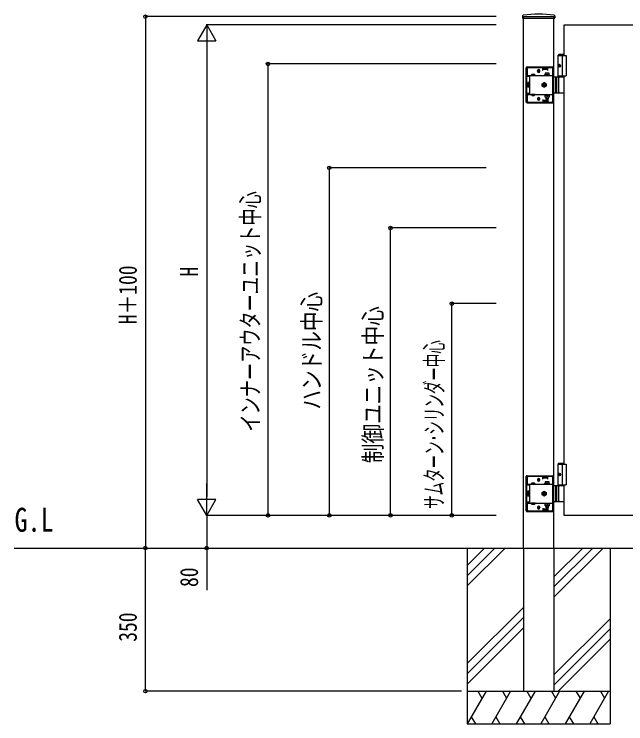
# Model space of a CAD drawing. Units: millimetres, scale not verified. Extents: x -4205 to 4205, y -2970 to 2970.
# Drawn here: x -2014 to -517, y -260 to 1476 of the extents above; entities that cross this region are included whole.
import ezdxf
from ezdxf.enums import TextEntityAlignment as Align

# ---------------------------------------------------------------- set-up
doc = ezdxf.new("R2010")
doc.units = ezdxf.units.MM
doc.header["$LTSCALE"] = 12
for name, color, linetype in [('0-2_USER1', 3, 'Continuous'), ('0-4_YKK_A1', 4, 'Continuous'), ('0-5_YKK_D', 6, 'Continuous')]:
    doc.layers.add(name, color=color, linetype=linetype)
doc.styles.add('ＭＳ ゴシック', font='')
doc.styles.get('ＭＳ ゴシック').set_extended_font_data('MS Gothic')

msp = doc.modelspace()

# ---------------------------------------------------------------- linework, layer by layer
at = {"layer": '0-4_YKK_A1'}
for p, q in [((-769.32, 1471.9), (-769.58, 1467.03)), ((-769.08, 1466.5), (-690.88, 1466.5)), ((-767.48, 1470), (-767.48, 1466.5)), ((-767.48, 170), (-767.48, 1466.5)), ((-692.48, 170), (-692.48, 1466.5)), ((-690.64, 1471.9), (-690.38, 1467.03)), ((-667.48, 1375), (-667.48, 1450)), ((-679.98, 1378), (-681.98, 1376)), ((-681.98, 1322), (-681.98, 1376)), ((-681.98, 1376), (-667.48, 1376)), ((-679.98, 1378), (-667.48, 1378)), ((-672.48, 1375), (-672.48, 1325)), ((-760.48, 1261), (-760.48, 1345)), ((-758.98, 1261), (-758.98, 1345)), ((-758.48, 1347), (-695.48, 1347)), ((-758.48, 1345.5), (-695.48, 1345.5)), ((-758.48, 1342), (-758.48, 1323.7)), ((-719.48, 1345), (-755.48, 1345)), ((-733.98, 1337), (-725.98, 1337)), ((-733.23, 1336.75), (-733.23, 1337.25)), ((-729.98, 1333), (-729.98, 1341)), ((-726.73, 1336.75), (-726.73, 1337.25)), ((-719.48, 1338.5), (-719.48, 1345)), ((-707.48, 1344), (-719.48, 1344)), ((-707.48, 1341), (-719.48, 1341)), ((-718.48, 1342.5), (-718.48, 1345.5)), ((-718.48, 1342.5), (-708.48, 1342.5)), ((-708.48, 1342.5), (-708.48, 1345.5)), ((-707.48, 1338.5), (-707.48, 1345)), ((-698.48, 1345), (-707.48, 1345)), ((-703.98, 1345.5), (-703.98, 1347)), ((-695.98, 1345.5), (-695.98, 1347)), ((-695.48, 1264), (-695.48, 1342)), ((-694.98, 1322), (-694.98, 1345)), ((-693.48, 1322), (-693.48, 1345)), ((-680.68, 1352.1), (-681.28, 1352.1)), ((-680.68, 1347.9), (-681.28, 1347.9)), ((-679.67, 1350.42), (-680.26, 1350.42)), ((-679.67, 1349.58), (-680.26, 1349.58)), ((-758.48, 1326.2), (-695.48, 1326.2)), ((-752.48, 1323.7), (-758.48, 1323.7)), ((-752.48, 1323.7), (-752.48, 1326.2)), ((-752.48, 1323.7), (-752.48, 1282.3)), ((-748.23, 1326.71), (-748.23, 1326.2)), ((-738.73, 1326.71), (-748.23, 1326.71)), ((-738.73, 1326.2), (-748.23, 1326.2)), ((-745.83, 1328.7), (-744.63, 1326.23)), ((-744.63, 1326.23), (-743.48, 1325.62)), ((-742.34, 1326.23), (-743.48, 1325.62)), ((-741.13, 1328.7), (-742.34, 1326.23)), ((-738.73, 1326.71), (-738.73, 1326.2)), ((-715.73, 1327.8), (-715.73, 1326.2)), ((-703.23, 1327.8), (-715.73, 1327.8)), ((-715.73, 1326.2), (-703.23, 1326.2)), ((-714.48, 1331.8), (-714.48, 1327.8)), ((-704.48, 1331.8), (-714.48, 1331.8)), ((-714.48, 1327.8), (-704.48, 1327.8)), ((-709.48, 1327.8), (-709.48, 1331.37)), ((-704.48, 1327.8), (-704.48, 1331.8)), ((-703.23, 1326.2), (-703.23, 1327.8)), ((-692.48, 1322), (-695.48, 1322)), ((-694.98, 1323.7), (-693.48, 1323.7)), ((-667.48, 1322), (-692.48, 1322)), ((-688.48, 1322), (-688.48, 1284)), ((-685.98, 1322), (-685.98, 1284)), ((-681.98, 1325), (-662.48, 1325)), ((-680.29, 1285.5), (-680.29, 1320.5)), ((-667.48, 375), (-667.48, 1325)), ((-756.78, 1308), (-756.33, 1308.77)), ((-756.78, 1308), (-756.78, 1298)), ((-752.78, 1308.77), (-756.33, 1308.77)), ((-752.78, 1305.89), (-756.33, 1305.89)), ((-752.78, 1297.23), (-752.78, 1308.77)), ((-752.78, 1306.9), (-752.48, 1306.9)), ((-752.78, 1299.1), (-752.78, 1306.9)), ((-721.48, 1305.89), (-716.48, 1308.77)), ((-721.48, 1300.11), (-721.48, 1305.89)), ((-719.63, 1303.6), (-718.39, 1303.6)), ((-719.63, 1302.4), (-719.63, 1303.6)), ((-718.39, 1302.4), (-719.63, 1302.4)), ((-717.08, 1304.91), (-717.08, 1306.15)), ((-717.08, 1306.15), (-715.88, 1306.15)), ((-716.48, 1308.77), (-711.48, 1305.89)), ((-715.88, 1306.15), (-715.88, 1304.91)), ((-713.33, 1302.4), (-714.57, 1302.4)), ((-711.48, 1305.89), (-711.48, 1300.11)), ((-756.78, 1298), (-756.33, 1297.23)), ((-752.78, 1300.11), (-756.33, 1300.11)), ((-752.78, 1297.23), (-756.33, 1297.23)), ((-752.78, 1299.1), (-752.48, 1299.1)), ((-716.48, 1297.23), (-721.48, 1300.11)), ((-711.48, 1300.11), (-716.48, 1297.23)), ((-715.88, 1301.09), (-715.88, 1299.85)), ((-752.48, 1282.3), (-758.48, 1282.3)), ((-758.48, 1282.3), (-758.48, 1264)), ((-758.48, 1279.8), (-695.48, 1279.8)), ((-752.48, 1282.3), (-752.48, 1279.8)), ((-738.73, 1279.8), (-748.23, 1279.8)), ((-748.23, 1279.29), (-748.23, 1279.8)), ((-738.73, 1279.29), (-748.23, 1279.29)), ((-745.83, 1277.3), (-744.63, 1279.77)), ((-744.63, 1279.77), (-743.48, 1280.38)), ((-742.34, 1279.77), (-743.48, 1280.38)), ((-741.13, 1277.3), (-742.34, 1279.77)), ((-738.73, 1279.29), (-738.73, 1279.8)), ((-733.98, 1269), (-725.98, 1269)), ((-733.23, 1269.25), (-733.23, 1268.75)), ((-729.98, 1273), (-729.98, 1265)), ((-726.73, 1269.25), (-726.73, 1268.75)), ((-719.48, 1267.5), (-719.48, 1261)), ((-715.73, 1279.8), (-703.23, 1279.8)), ((-715.73, 1278.2), (-715.73, 1279.8)), ((-703.23, 1278.2), (-715.73, 1278.2)), ((-714.48, 1273.2), (-714.48, 1278.2)), ((-714.48, 1278.2), (-704.48, 1278.2)), ((-704.48, 1273.2), (-714.48, 1273.2)), ((-712.68, 1279.8), (-712.68, 1278.2)), ((-712.48, 1273.2), (-712.48, 1268.8)), ((-712.48, 1268.8), (-711.48, 1267.8)), ((-706.48, 1268.8), (-712.48, 1268.8)), ((-711.94, 1273.2), (-711.94, 1268.26)), ((-707.48, 1267.8), (-711.48, 1267.8)), ((-709.48, 1278.2), (-709.48, 1273.63)), ((-706.48, 1268.8), (-707.48, 1267.8)), ((-707.48, 1267.5), (-707.48, 1261)), ((-707.02, 1273.2), (-707.02, 1268.26)), ((-706.48, 1273.2), (-706.48, 1268.8)), ((-706.28, 1279.8), (-706.28, 1278.2)), ((-704.48, 1278.2), (-704.48, 1273.2)), ((-703.23, 1279.8), (-703.23, 1278.2)), ((-695.48, 1284), (-692.48, 1284)), ((-694.98, 1261), (-694.98, 1284)), ((-694.98, 1282.3), (-693.48, 1282.3)), ((-693.48, 1261), (-693.48, 1284)), ((-692.48, 1284), (-667.48, 1284)), ((-758.48, 1260.5), (-695.48, 1260.5)), ((-758.48, 1259), (-695.48, 1259)), ((-755.48, 1261), (-719.48, 1261)), ((-707.48, 1265), (-719.48, 1265)), ((-707.48, 1262), (-719.48, 1262)), ((-718.48, 1263.5), (-718.48, 1260.5)), ((-718.48, 1263.5), (-708.48, 1263.5)), ((-708.48, 1263.5), (-708.48, 1260.5)), ((-707.48, 1261), (-698.48, 1261)), ((-703.98, 1259), (-703.98, 1260.5)), ((-695.98, 1259), (-695.98, 1260.5)), ((-679.98, 378), (-681.98, 376)), ((-681.98, 322), (-681.98, 376)), ((-681.98, 376), (-667.48, 376)), ((-679.98, 378), (-667.48, 378)), ((-672.48, 375), (-672.48, 325)), ((-680.68, 352.1), (-681.28, 352.1)), ((-680.68, 347.9), (-681.28, 347.9)), ((-679.67, 350.42), (-680.26, 350.42)), ((-679.67, 349.58), (-680.26, 349.58)), ((-760.48, 261), (-760.48, 345)), ((-758.98, 261), (-758.98, 345)), ((-758.48, 347), (-695.48, 347)), ((-758.48, 345.5), (-695.48, 345.5)), ((-758.48, 342), (-758.48, 323.7)), ((-719.48, 345), (-755.48, 345)), ((-733.98, 337), (-725.98, 337)), ((-733.23, 336.75), (-733.23, 337.25)), ((-729.98, 333), (-729.98, 341)), ((-726.73, 336.75), (-726.73, 337.25)), ((-719.48, 338.5), (-719.48, 345)), ((-707.48, 344), (-719.48, 344)), ((-707.48, 341), (-719.48, 341)), ((-718.48, 342.5), (-718.48, 345.5)), ((-718.48, 342.5), (-708.48, 342.5)), ((-714.48, 331.8), (-714.48, 327.8)), ((-704.48, 331.8), (-714.48, 331.8)), ((-709.48, 327.8), (-709.48, 331.37)), ((-708.48, 342.5), (-708.48, 345.5)), ((-707.48, 338.5), (-707.48, 345)), ((-698.48, 345), (-707.48, 345)), ((-704.48, 327.8), (-704.48, 331.8)), ((-703.98, 345.5), (-703.98, 347)), ((-695.98, 345.5), (-695.98, 347)), ((-695.48, 264), (-695.48, 342)), ((-694.98, 322), (-694.98, 345)), ((-693.48, 322), (-693.48, 345)), ((-758.48, 326.2), (-695.48, 326.2)), ((-752.48, 323.7), (-758.48, 323.7)), ((-752.48, 323.7), (-752.48, 326.2)), ((-752.48, 323.7), (-752.48, 282.3)), ((-748.23, 326.71), (-748.23, 326.2)), ((-738.73, 326.71), (-748.23, 326.71)), ((-738.73, 326.2), (-748.23, 326.2)), ((-745.83, 328.7), (-744.63, 326.23)), ((-744.63, 326.23), (-743.48, 325.62)), ((-742.34, 326.23), (-743.48, 325.62)), ((-741.13, 328.7), (-742.34, 326.23)), ((-738.73, 326.71), (-738.73, 326.2)), ((-715.73, 327.8), (-715.73, 326.2)), ((-703.23, 327.8), (-715.73, 327.8)), ((-715.73, 326.2), (-703.23, 326.2)), ((-714.48, 327.8), (-704.48, 327.8)), ((-703.23, 326.2), (-703.23, 327.8)), ((-692.48, 322), (-695.48, 322)), ((-694.98, 323.7), (-693.48, 323.7)), ((-667.48, 322), (-692.48, 322)), ((-688.48, 322), (-688.48, 284)), ((-685.98, 322), (-685.98, 284)), ((-681.98, 325), (-662.48, 325)), ((-680.29, 285.5), (-680.29, 320.5)), ((-756.78, 308), (-756.33, 308.77)), ((-756.78, 308), (-756.78, 298)), ((-756.78, 298), (-756.33, 297.23)), ((-752.78, 308.77), (-756.33, 308.77)), ((-752.78, 305.89), (-756.33, 305.89)), ((-752.78, 300.11), (-756.33, 300.11)), ((-752.78, 297.23), (-756.33, 297.23)), ((-752.78, 297.23), (-752.78, 308.77)), ((-752.78, 306.9), (-752.48, 306.9)), ((-752.78, 299.1), (-752.78, 306.9)), ((-752.78, 299.1), (-752.48, 299.1)), ((-721.48, 305.89), (-716.48, 308.77)), ((-721.48, 300.11), (-721.48, 305.89)), ((-716.48, 297.23), (-721.48, 300.11)), ((-719.63, 303.6), (-718.39, 303.6)), ((-719.63, 302.4), (-719.63, 303.6)), ((-718.39, 302.4), (-719.63, 302.4)), ((-717.08, 304.91), (-717.08, 306.15)), ((-717.08, 306.15), (-715.88, 306.15)), ((-716.48, 308.77), (-711.48, 305.89)), ((-711.48, 300.11), (-716.48, 297.23)), ((-715.88, 306.15), (-715.88, 304.91)), ((-715.88, 301.09), (-715.88, 299.85)), ((-713.33, 302.4), (-714.57, 302.4)), ((-711.48, 305.89), (-711.48, 300.11)), ((-752.48, 282.3), (-758.48, 282.3)), ((-758.48, 282.3), (-758.48, 264)), ((-758.48, 279.8), (-695.48, 279.8)), ((-752.48, 282.3), (-752.48, 279.8)), ((-738.73, 279.8), (-748.23, 279.8)), ((-748.23, 279.29), (-748.23, 279.8)), ((-738.73, 279.29), (-748.23, 279.29)), ((-745.83, 277.3), (-744.63, 279.77)), ((-744.63, 279.77), (-743.48, 280.38)), ((-742.34, 279.77), (-743.48, 280.38)), ((-741.13, 277.3), (-742.34, 279.77)), ((-738.73, 279.29), (-738.73, 279.8)), ((-715.73, 279.8), (-703.23, 279.8)), ((-715.73, 278.2), (-715.73, 279.8)), ((-703.23, 278.2), (-715.73, 278.2)), ((-714.48, 273.2), (-714.48, 278.2)), ((-714.48, 278.2), (-704.48, 278.2)), ((-712.68, 279.8), (-712.68, 278.2)), ((-709.48, 278.2), (-709.48, 273.63)), ((-706.28, 279.8), (-706.28, 278.2)), ((-704.48, 278.2), (-704.48, 273.2)), ((-703.23, 279.8), (-703.23, 278.2)), ((-695.48, 284), (-692.48, 284)), ((-694.98, 261), (-694.98, 284)), ((-694.98, 282.3), (-693.48, 282.3)), ((-693.48, 261), (-693.48, 284)), ((-692.48, 284), (-667.48, 284)), ((-758.48, 260.5), (-695.48, 260.5)), ((-755.48, 261), (-719.48, 261)), ((-733.98, 269), (-725.98, 269)), ((-733.23, 269.25), (-733.23, 268.75)), ((-729.98, 273), (-729.98, 265)), ((-726.73, 269.25), (-726.73, 268.75)), ((-719.48, 267.5), (-719.48, 261)), ((-707.48, 265), (-719.48, 265)), ((-707.48, 262), (-719.48, 262)), ((-718.48, 263.5), (-718.48, 260.5)), ((-718.48, 263.5), (-708.48, 263.5)), ((-704.48, 273.2), (-714.48, 273.2)), ((-712.48, 273.2), (-712.48, 268.8)), ((-712.48, 268.8), (-711.48, 267.8)), ((-706.48, 268.8), (-712.48, 268.8)), ((-711.94, 273.2), (-711.94, 268.26)), ((-707.48, 267.8), (-711.48, 267.8)), ((-708.48, 263.5), (-708.48, 260.5)), ((-706.48, 268.8), (-707.48, 267.8)), ((-707.48, 267.5), (-707.48, 261)), ((-707.48, 261), (-698.48, 261)), ((-707.02, 273.2), (-707.02, 268.26)), ((-706.48, 273.2), (-706.48, 268.8)), ((-703.98, 259), (-703.98, 260.5)), ((-695.98, 259), (-695.98, 260.5)), ((-758.48, 259), (-695.48, 259)), ((-2013.65, 170), (863.24, 170)), ((-904.98, 170), (-904.98, -260)), ((-862.19, 170), (-904.98, 127.21)), ((-837.19, 170), (-904.98, 102.21)), ((-812.19, 170), (-904.98, 77.21)), ((-767.48, 170), (-767.48, -180)), ((-692.48, 170), (-692.48, -180)), ((-622.19, 170), (-692.48, 99.71)), ((-597.19, 170), (-692.48, 74.71)), ((-572.19, 170), (-692.48, 49.71)), ((-554.98, 170), (-554.98, -260)), ((-767.48, 24.71), (-904.98, -112.79)), ((-767.48, -0.29), (-904.98, -137.79)), ((-554.98, -2.79), (-692.48, -140.29)), ((-767.48, -25.29), (-904.98, -162.79)), ((-554.98, -27.79), (-692.48, -165.29)), ((-554.98, -52.79), (-682.19, -180)), ((-904.98, -180), (-554.98, -180)), ((-858.79, -180), (-904.98, -260)), ((-878.79, -180), (-868.79, -197.32)), ((-798.79, -180), (-844.98, -260)), ((-818.79, -180), (-808.79, -197.32)), ((-738.79, -180), (-784.98, -260)), ((-767.48, -180), (-692.48, -180)), ((-758.79, -180), (-748.79, -197.32)), ((-678.79, -180), (-724.98, -260)), ((-698.79, -180), (-688.79, -197.32)), ((-618.79, -180), (-664.98, -260)), ((-638.79, -180), (-628.79, -197.32)), ((-558.79, -180), (-604.98, -260)), ((-578.79, -180), (-568.79, -197.32)), ((-894.98, -242.68), (-884.98, -260)), ((-834.98, -242.68), (-824.98, -260)), ((-774.98, -242.68), (-764.98, -260)), ((-714.98, -242.68), (-704.98, -260)), ((-654.98, -242.68), (-644.98, -260)), ((-594.98, -242.68), (-584.98, -260)), ((-904.98, -260), (-554.98, -260))]:
    msp.add_line(p, q, dxfattribs=at)
for points in [[(-767.48, 1470), (-692.48, 1470), (-692.48, 1466.5)], [(-667.48, 1450), (-267.48, 1450), (-267.48, 250), (-667.48, 250), (-667.48, 325)], [(-681.98, 1375), (-662.48, 1375), (-662.48, 1325)], [(-681.39, 1351.26), (-681.42, 1351.1), (-681.46, 1350.94), (-681.53, 1350.79), (-681.61, 1350.67), (-681.71, 1350.56), (-681.77, 1350.51)], [(-681.77, 1349.49), (-681.71, 1349.44), (-681.61, 1349.33), (-681.53, 1349.21), (-681.46, 1349.06), (-681.42, 1348.9), (-681.39, 1348.74)], [(-680.26, 1350.42), (-680.37, 1350.44), (-680.48, 1350.48), (-680.58, 1350.56), (-680.67, 1350.67), (-680.74, 1350.79), (-680.78, 1350.94), (-680.8, 1351.1), (-680.8, 1351.26)], [(-680.8, 1348.74), (-680.8, 1348.9), (-680.78, 1349.06), (-680.74, 1349.21), (-680.67, 1349.33), (-680.58, 1349.44), (-680.48, 1349.52), (-680.37, 1349.56), (-680.26, 1349.58)], [(-714.57, 1303.6), (-713.33, 1303.6), (-713.33, 1302.4)], [(-695.48, 1297.9), (-693.48, 1297.9), (-693.48, 1308.1), (-695.48, 1308.1)], [(-715.88, 1299.85), (-717.08, 1299.85), (-717.08, 1301.09)], [(-681.98, 375), (-662.48, 375), (-662.48, 325)], [(-681.39, 351.26), (-681.42, 351.1), (-681.46, 350.94), (-681.53, 350.79), (-681.61, 350.67), (-681.71, 350.56), (-681.77, 350.51)], [(-681.77, 349.49), (-681.71, 349.44), (-681.61, 349.33), (-681.53, 349.21), (-681.46, 349.06), (-681.42, 348.9), (-681.39, 348.74)], [(-680.26, 350.42), (-680.37, 350.44), (-680.48, 350.48), (-680.58, 350.56), (-680.67, 350.67), (-680.74, 350.79), (-680.78, 350.94), (-680.8, 351.1), (-680.8, 351.26)], [(-680.8, 348.74), (-680.8, 348.9), (-680.78, 349.06), (-680.74, 349.21), (-680.67, 349.33), (-680.58, 349.44), (-680.48, 349.52), (-680.37, 349.56), (-680.26, 349.58)], [(-715.88, 299.85), (-717.08, 299.85), (-717.08, 301.09)], [(-714.57, 303.6), (-713.33, 303.6), (-713.33, 302.4)], [(-695.48, 297.9), (-693.48, 297.9), (-693.48, 308.1), (-695.48, 308.1)]]:
    msp.add_lwpolyline(points, dxfattribs=at)
for centre, radius, start, end in [((-729.98, 1156), 320, 83.25565, 96.74435), ((-769.08, 1467), 0.5, 177, 270), ((-767.33, 1471.8), 2, 96.74435, 177), ((-692.63, 1471.8), 2, 3, 83.25565), ((-690.88, 1467), 0.5, 270, 3), ((-758.48, 1345), 2, 90, 180), ((-758.48, 1345), 0.5, 90, 180), ((-755.48, 1342), 3, 90, 180), ((-729.98, 1337.25), 3.25, 0, 180), ((-729.98, 1336.75), 3.25, 180, 0), ((-698.48, 1342), 3, 0, 90), ((-695.48, 1345), 2, 0, 90), ((-695.48, 1345), 0.5, 0, 90), ((-743.48, 1323.43), 5.77, 34.65097, 145.34903), ((-711.98, 1324.37), 7.43, 70.34714, 109.65286), ((-706.98, 1324.37), 7.43, 70.34714, 109.65286), ((-678.79, 1320.5), 1.5, 90, 180), ((-754.22, 1307.33), 2.56, 145.61575, 214.38425), ((-747.23, 1303), 9.55, 162.41205, 197.58795), ((-716.48, 1303), 5, 103.11701, 349.84078), ((-716.48, 1303), 4.3, 96.72822, 356.22957), ((-718.39, 1304.91), 1.31, 270, 0), ((-718.39, 1301.09), 1.31, 0, 90), ((-716.48, 1303), 5, 349.84078, 103.11701), ((-716.48, 1303), 4.3, 356.22957, 96.72822), ((-714.57, 1304.91), 1.31, 180, 270), ((-714.57, 1301.09), 1.31, 90, 180), ((-754.22, 1298.67), 2.56, 145.61575, 214.38425), ((-678.79, 1285.5), 1.5, 180, 270), ((-743.48, 1282.57), 5.77, 214.65097, 325.34903), ((-729.98, 1269.25), 3.25, 0, 180), ((-729.98, 1268.75), 3.25, 180, 0), ((-711.98, 1280.63), 7.43, 250.34714, 289.65286), ((-706.98, 1280.63), 7.43, 250.34714, 289.65286), ((-758.48, 1261), 2, 180, 270), ((-758.48, 1261), 0.5, 180, 270), ((-755.48, 1264), 3, 180, 270), ((-698.48, 1264), 3, 270, 0), ((-695.48, 1261), 0.5, 270, 0), ((-695.48, 1261), 2, 270, 0), ((-758.48, 345), 2, 90, 180), ((-758.48, 345), 0.5, 90, 180), ((-755.48, 342), 3, 90, 180), ((-729.98, 337.25), 3.25, 0, 180), ((-729.98, 336.75), 3.25, 180, 0), ((-711.98, 324.37), 7.43, 70.34714, 109.65286), ((-706.98, 324.37), 7.43, 70.34714, 109.65286), ((-698.48, 342), 3, 0, 90), ((-695.48, 345), 2, 0, 90), ((-695.48, 345), 0.5, 0, 90), ((-743.48, 323.43), 5.77, 34.65097, 145.34903), ((-678.79, 320.5), 1.5, 90, 180), ((-754.22, 307.33), 2.56, 145.61575, 214.38425), ((-747.23, 303), 9.55, 162.41205, 197.58795), ((-754.22, 298.67), 2.56, 145.61575, 214.38425), ((-716.48, 303), 5, 103.11701, 349.84078), ((-716.48, 303), 4.3, 96.72822, 356.22957), ((-718.39, 304.91), 1.31, 270, 0), ((-718.39, 301.09), 1.31, 0, 90), ((-716.48, 303), 5, 349.84078, 103.11701), ((-716.48, 303), 4.3, 356.22957, 96.72822), ((-714.57, 304.91), 1.31, 180, 270), ((-714.57, 301.09), 1.31, 90, 180), ((-743.48, 282.57), 5.77, 214.65097, 325.34903), ((-678.79, 285.5), 1.5, 180, 270), ((-758.48, 261), 2, 180, 270), ((-758.48, 261), 0.5, 180, 270), ((-755.48, 264), 3, 180, 270), ((-729.98, 269.25), 3.25, 0, 180), ((-729.98, 268.75), 3.25, 180, 0), ((-711.98, 280.63), 7.43, 250.34714, 289.65286), ((-706.98, 280.63), 7.43, 250.34714, 289.65286), ((-698.48, 264), 3, 270, 0), ((-695.48, 261), 0.5, 270, 0), ((-695.48, 261), 2, 270, 0)]:
    msp.add_arc(centre, radius, start, end, dxfattribs=at)
for centre in [(-679.32, 1350), (-679.32, 350)]:
    msp.add_ellipse(centre, major_axis=(0, -3.5), ratio=0.707107, dxfattribs=at)
for centre, start_param, end_param in [((-675.09, 1350), 1.3352921, 1.4303349), ((-675.09, 1350), 1.7112577, 1.8063006), ((-674.5, 1350), 1.3352921, 1.4303349), ((-674.5, 1350), 1.7112577, 1.8063006), ((-673.31, 1350), 1.5241127, 1.6174799), ((-675.09, 350), 1.3352921, 1.4303349), ((-675.09, 350), 1.7112577, 1.8063006), ((-674.5, 350), 1.3352921, 1.4303349), ((-674.5, 350), 1.7112577, 1.8063006), ((-673.31, 350), 1.5241127, 1.6174799)]:
    msp.add_ellipse(centre, major_axis=(0, 9), ratio=0.707107, start_param=start_param, end_param=end_param, dxfattribs=at)
at = {"layer": '0-5_YKK_D'}
for p, q in [((-833.86, 1470), (-1693.48, 1470)), ((-1692.48, 1470), (-1692.48, 170)), ((-1542.48, 1450), (-1564.98, 1411.03)), ((-833.86, 1450), (-1543.48, 1450)), ((-1542.48, 1450), (-1519.98, 1411.03)), ((-1542.48, 1450), (-1542.48, 1372.06)), ((-1564.98, 1411.03), (-1519.98, 1411.03)), ((-1542.48, 1405), (-1542.48, 295)), ((-833.86, 1354.2), (-1393.48, 1354.2)), ((-1392.48, 1354.2), (-1392.48, 250)), ((-858.19, 1100), (-1243.48, 1100)), ((-1242.48, 1100), (-1242.48, 250)), ((-833.86, 953), (-1093.48, 953)), ((-1092.48, 250), (-1092.48, 953)), ((-833.86, 768), (-943.48, 768)), ((-942.48, 250), (-942.48, 768)), ((-1542.48, 250), (-1542.48, 327.94)), ((-1542.48, 250), (-1564.98, 288.97)), ((-1519.98, 288.97), (-1564.98, 288.97)), ((-1542.48, 250), (-1519.98, 288.97)), ((-833.86, 250), (-1543.48, 250)), ((-833.86, 250), (-1543.48, 250)), ((-833.86, 250), (-1393.48, 250)), ((-1011.5, 250), (-1243.48, 250)), ((-865.83, 250), (-1093.48, 250)), ((-833.86, 250), (-943.48, 250)), ((-1692.48, -180), (-1692.48, 170)), ((-918.48, -180), (-1693.48, -180))]:
    msp.add_line(p, q, dxfattribs=at)
msp.add_lwpolyline([(-1542.48, 250), (-1542.48, 170), (-1542.48, 66.6)], dxfattribs=at)
for centre in [(-1692.48, 1470), (-1392.48, 1354.2), (-1242.48, 1100), (-1092.48, 953), (-942.48, 768), (-1392.48, 250), (-1242.48, 250), (-1092.48, 250), (-942.48, 250), (-1692.48, 170), (-1692.48, 170), (-1542.48, 170), (-1692.48, -180)]:
    msp.add_circle(centre, 4.25, dxfattribs=at)

# ---------------------------------------------------------------- texts
at = {"layer": '0-2_USER1', "style": 'ＭＳ ゴシック', "width": 0.8}
msp.add_text('G.L', height=58.65, dxfattribs=at).set_placement((-2012.83, 192.28), align=Align.BOTTOM_LEFT)
at = {"layer": '0-5_YKK_D', "style": 'ＭＳ ゴシック'}
for s, width, p in [('インナーアウターユニット中心', 0.7, (-1400.48, 454.9)), ('H＋100', 0.8, (-1700.48, 717.6)), ('H', 0.8, (-1550.48, 834)), ('ハンドル中心', 0.8, (-1250.48, 508.6)), ('制御ユニット中心', 0.8, (-1100.48, 377.5)), ('サムターン･シリンダー中心', 0.55, (-950.48, 265.9)), ('80', 0.8, (-1550.48, 74.6)), ('350', 0.8, (-1700.48, -59.4))]:
    msp.add_text(s, height=43.99, rotation=90, dxfattribs=dict(at, width=width)).set_placement(p, align=Align.BOTTOM_LEFT)

doc.saveas('drawing.dxf')
